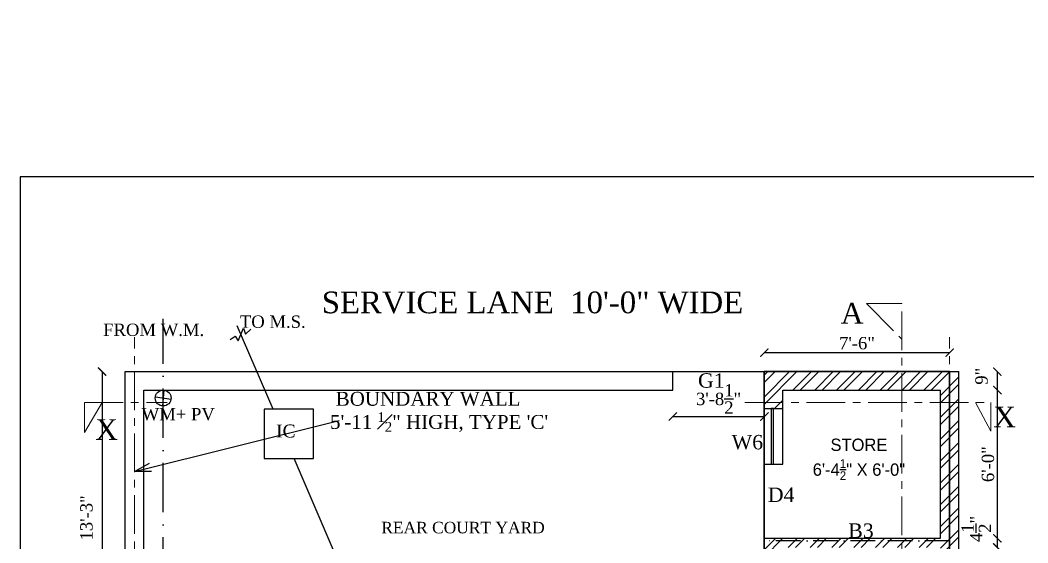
# Model space of a CAD drawing. Header units: feet. Extents: x -3489 to 100857, y -7396 to -4185.
# Drawn here: x 97887.4 to 98377, y -5213.9 to -4959.8 of the extents above; entities that cross this region are included whole.
import ezdxf
from ezdxf.enums import TextEntityAlignment as Align

# ---------------------------------------------------------------- set-up
doc = ezdxf.new("R2010")
doc.units = ezdxf.units.FT
doc.header["$MEASUREMENT"] = 0
for name, pattern in [('ACAD_ISO10W100', [18, 12, -3, 0, -3]), ('CENTER', [2, 1.25, -0.25, 0.25, -0.25]), ('DASHDOTX2', [2, 1, -0.5, 0, -0.5])]:
    doc.linetypes.add(name, pattern=pattern)
for name, color, linetype, lineweight in [('BEAM', 5, 'DASHDOTX2', 30), ('Grid', 252, 'CENTER', 20), ('SANTRY', 7, 'Continuous', 15)]:
    doc.layers.add(name, color=color, linetype=linetype, lineweight=lineweight)
doc.layers.add('BLK_1_FLR_0_BLT_UP_AREA', color=25, linetype='Continuous', true_color=0x995f4c, plot=False)
for name, color, linetype in [('JOINERY TEXT', 170, 'Continuous'), ('SEWERAGE', 163, 'Continuous'), ('TEXT', 5, 'Continuous'), ('TOILET FIXTURES', 35, 'Continuous'), ('WALL', 1, 'Continuous')]:
    doc.layers.add(name, color=color, linetype=linetype)
doc.styles.add('33', font='arial.ttf', dxfattribs={"height": 8})
doc.styles.add('SHABNAM', font='times.ttf')
doc.styles.add('VEENI', font='times.ttf')
doc.styles.add('VINOD', font='times.ttf')
doc.dimstyles.get("Standard").update_dxf_attribs({"dimtxt": 3.75, "dimasz": 2.875, "dimexe": 1.25, "dimexo": 7.5, "dimgap": 1.5, "dimtad": 1, "dimdec": 1, "dimzin": 3, "dimdsep": 46, "dimlunit": 4, "dimtxsty": 'VINOD', "dimblk": 'ARCHTICK', "dimblk1": 'ARCHTICK', "dimblk2": 'ARCHTICK', "dimcen": 0.09, "dimclrd": 256, "dimclre": 256, "dimclrt": 256, "dimadec": 0, "dimazin": 0, "dimtfac": 1, "dimtdec": 1, "dimtofl": 0, "dimtmove": 2, "dimatfit": 3, "dimfxl": 2, "dimtolj": 1, "dimtzin": 0, "dimlwd": -1, "dimlwe": -1, "dimarcsym": 0})
doc.dimstyles.new('Standard$0', dxfattribs={"dimtxt": 9, "dimasz": 9, "dimexe": 9, "dimexo": 9, "dimgap": 4.8125, "dimtad": 0, "dimdec": 3, "dimzin": 3, "dimdsep": 46, "dimlunit": 4, "dimtxsty": '33', "dimblk": 'DOTSMALL', "dimblk1": 'ARCHTICK', "dimblk2": 'ARCHTICK', "dimcen": 0.09, "dimclrd": 256, "dimclre": 256, "dimclrt": 256, "dimadec": 0, "dimazin": 0, "dimtfac": 0.75, "dimtdec": 3, "dimtix": 1, "dimtofl": 0, "dimtmove": 2, "dimatfit": 3, "dimldrblk": 'DOTSMALL', "dimfxl": 1, "dimtolj": 1, "dimtzin": 0, "dimlwd": -1, "dimlwe": -1, "dimarcsym": 0})

# ---------------------------------------------------------------- blocks, each defined once
blk = doc.blocks.new('_ArchTick')
at = {"color": 0, "linetype": 'ByBlock', "const_width": 0.15}
blk.add_lwpolyline([(-0.5, -0.5), (0.5, 0.5)], dxfattribs=at)
blk = doc.blocks.new('*D10')
at = {"transparency": 16777216}
blk.add_line((97927.22, -5130.7), (97927.22, -5289.7), dxfattribs=at)
at = {"layer": 'Defpoints', "color": 0, "transparency": 16777216}
for p in [(97938.48, -5130.7), (97927.22, -5289.7), (97947.48, -5289.7)]:
    blk.add_point(p, dxfattribs=at)
at = {"transparency": 16777216, "xscale": 4, "yscale": 4, "zscale": 4}
for p, rotation in [((97927.22, -5130.7), 90), ((97927.22, -5289.7), 270)]:
    blk.add_blockref('_ArchTick', p, dxfattribs=dict(at, rotation=rotation))
at = {"lineweight": 25, "transparency": 16777216, "insert": (97919.65, -5201.81), "char_height": 6, "attachment_point": 5, "rotation": 90, "style": 'VINOD'}
blk.add_mtext('\\A1;13\'-3"', dxfattribs=at)
blk = doc.blocks.new('*D88')
at = {"transparency": 16777216}
blk.add_line((98248.98, -5121.47), (98338.98, -5121.47), dxfattribs=at)
at = {"layer": 'Defpoints', "color": 0, "transparency": 16777216}
for p in [(98338.98, -5121.47), (98248.98, -5130.7), (98338.98, -5130.7)]:
    blk.add_point(p, dxfattribs=at)
at = {"transparency": 16777216, "xscale": 4, "yscale": 4, "zscale": 4, "rotation": 180}
blk.add_blockref('_ArchTick', (98248.98, -5121.47), dxfattribs=at)
at = {"transparency": 16777216, "xscale": 4, "yscale": 4, "zscale": 4}
blk.add_blockref('_ArchTick', (98338.98, -5121.47), dxfattribs=at)
at = {"lineweight": 25, "transparency": 16777216, "insert": (98293.98, -5116.91), "char_height": 6, "attachment_point": 5, "style": 'VINOD'}
blk.add_mtext('\\A1;7\'-6"', dxfattribs=at)
blk = doc.blocks.new('*D20')
at = {"transparency": 16777216}
blk.add_line((98362.16, -5216.2), (98362.16, -5211.7), dxfattribs=at)
at = {"layer": 'Defpoints', "color": 0, "transparency": 16777216}
for p in [(98333.09, -5211.7), (98362.16, -5211.7), (98333.09, -5216.2)]:
    blk.add_point(p, dxfattribs=at)
at = {"transparency": 16777216, "xscale": 4, "yscale": 4, "zscale": 4}
for p, rotation in [((98362.16, -5211.7), 90), ((98362.16, -5216.2), 270)]:
    blk.add_blockref('_ArchTick', p, dxfattribs=dict(at, rotation=rotation))
at = {"lineweight": 25, "transparency": 16777216, "insert": (98351.91, -5207.22), "char_height": 6, "attachment_point": 5, "rotation": 90, "style": 'VINOD'}
blk.add_mtext('\\A1;4{\\H1x;\\S1/2;}"', dxfattribs=at)
blk = doc.blocks.new('*D21')
at = {"transparency": 16777216}
blk.add_line((98362.16, -5211.7), (98362.16, -5139.7), dxfattribs=at)
at = {"layer": 'Defpoints', "color": 0, "transparency": 16777216}
for p in [(98333.09, -5139.7), (98362.16, -5139.7), (98333.09, -5211.7)]:
    blk.add_point(p, dxfattribs=at)
at = {"transparency": 16777216, "xscale": 4, "yscale": 4, "zscale": 4}
for p, rotation in [((98362.16, -5139.7), 90), ((98362.16, -5211.7), 270)]:
    blk.add_blockref('_ArchTick', p, dxfattribs=dict(at, rotation=rotation))
at = {"lineweight": 25, "transparency": 16777216, "insert": (98357.61, -5175.7), "char_height": 6, "attachment_point": 5, "rotation": 90, "style": 'VINOD'}
blk.add_mtext('\\A1;6\'-0"', dxfattribs=at)
blk = doc.blocks.new('*D22')
at = {"transparency": 16777216}
blk.add_line((98362.16, -5139.7), (98362.16, -5130.7), dxfattribs=at)
at = {"layer": 'Defpoints', "color": 0, "transparency": 16777216}
for p in [(98342.09, -5130.7), (98362.16, -5130.7), (98333.09, -5139.7)]:
    blk.add_point(p, dxfattribs=at)
at = {"transparency": 16777216, "xscale": 4, "yscale": 4, "zscale": 4}
for p, rotation in [((98362.16, -5130.7), 90), ((98362.16, -5139.7), 270)]:
    blk.add_blockref('_ArchTick', p, dxfattribs=dict(at, rotation=rotation))
at = {"lineweight": 25, "transparency": 16777216, "insert": (98354.49, -5132.95), "char_height": 6, "attachment_point": 5, "rotation": 90, "style": 'VINOD'}
blk.add_mtext('\\A1;9"', dxfattribs=at)
blk = doc.blocks.new('*D106')
at = {"transparency": 16777216}
blk.add_line((98204.48, -5152.52), (98248.98, -5152.52), dxfattribs=at)
at = {"layer": 'Defpoints', "color": 0, "transparency": 16777216}
for p in [(98204.48, -5139.7), (98248.98, -5139.7), (98248.98, -5152.52)]:
    blk.add_point(p, dxfattribs=at)
at = {"transparency": 16777216, "xscale": 4, "yscale": 4, "zscale": 4, "rotation": 180}
blk.add_blockref('_ArchTick', (98204.48, -5152.52), dxfattribs=at)
at = {"transparency": 16777216, "xscale": 4, "yscale": 4, "zscale": 4}
blk.add_blockref('_ArchTick', (98248.98, -5152.52), dxfattribs=at)
at = {"lineweight": 25, "transparency": 16777216, "insert": (98226.73, -5143.98), "char_height": 6, "attachment_point": 5, "style": 'VINOD'}
blk.add_mtext('\\A1;3\'-8{\\H1x;\\S1/2;}"', dxfattribs=at)

msp = doc.modelspace()

# ---------------------------------------------------------------- hatches: boundary and pattern name
at = {"layer": 'WALL'}
h = msp.add_hatch(dxfattribs=at)
h.set_pattern_fill('ANSI32', color=0, scale=20)
h.set_pattern_definition([(45, (6274.425, -406.5176), (-5.30330086, 5.30330086), []), (45, (6277.96, -406.5176), (-5.30330086, 5.30330086), [])])
h.paths.add_polyline_path([(98343.48377, -5370.69855), (98343.48377, -5130.69855), (98248.98377, -5130.69855), (98248.98377, -5148.69855), (98257.98377, -5148.69855), (98257.98377, -5139.69855), (98334.48377, -5139.69855), (98334.48377, -5211.69855), (98248.98377, -5211.69855), (98248.98377, -5221.45609), (98257.98377, -5221.45609), (98257.98377, -5216.19855), (98334.48377, -5216.19855), (98334.48377, -5318.19855), (98334.48377, -5322.69855), (98334.48377, -5358.69855), (98295.45513, -5358.69855), (98301.00609, -5363.19855), (98334.48377, -5363.19855), (98334.48377, -5501.19855), (98272.98377, -5501.19855), (98272.98377, -5464.66466), (98268.48377, -5464.66466), (98268.48377, -5510.19855), (98334.48377, -5510.19855), (98334.48377, -5642.19855), (98283.43073, -5642.19855), (98283.43073, -5669.19855), (98287.93073, -5669.19855), (98287.93073, -5646.69855), (98334.48377, -5646.69855), (98334.48377, -5853.69855), (98343.48377, -5853.69855)])

# ---------------------------------------------------------------- linework, layer by layer
at = {"color": 5, "linetype": 'ACAD_ISO10W100', "lineweight": -3, "ltscale": 2}
msp.add_line((97956.92476, -5271.24188), (97956.92476, -5105.01757), dxfattribs=at)
at = {"layer": 'BEAM', "color": 5, "linetype": 'ACAD_ISO10W100', "lineweight": -3}
msp.add_line((98338.98377, -5213.01757), (98248.98377, -5213.01757), dxfattribs=at)
at = {"layer": 'BLK_1_FLR_0_BLT_UP_AREA', "color": 1}
msp.add_lwpolyline([(98248.90377, -5289.69855), (98248.90377, -5130.69855), (98338.90377, -5130.69855), (98338.90377, -5389.17406), (97942.90377, -5389.15336), (97942.90377, -5289.69855), (98248.90377, -5289.69855)], close=True, dxfattribs=at)
at = {"layer": 'BLK_1_FLR_0_BLT_UP_AREA', "color": 6}
msp.add_lwpolyline([(98338.90377, -5835.69855), (98338.90377, -5130.69855), (98248.90377, -5130.69855), (98248.90377, -5289.69855), (97942.90377, -5289.69855), (97942.90377, -5835.69855), (97947.40377, -5835.69855), (97947.40377, -5835.69855), (98097.40377, -5835.69855), (98097.40377, -5660.19855), (98187.40377, -5660.19855), (98187.40377, -5835.69855), (98334.40377, -5835.69855), (98334.40377, -5835.69855), (98338.90377, -5835.69855)], close=True, dxfattribs=at)
at = {"layer": 'BLK_1_FLR_0_BLT_UP_AREA', "color": 25}
msp.add_lwpolyline([(98338.90377, -5130.69855), (98338.90377, -5835.69855), (98187.48377, -5835.69855), (98187.48377, -5660.19855), (98097.48377, -5660.19855), (98097.48377, -5835.69855), (97942.98377, -5835.69855), (97942.98377, -5289.69855), (98248.98377, -5289.69855), (98248.98377, -5130.69855)], close=True, dxfattribs=at)
at = {"layer": 'Grid', "color": 7, "ltscale": 15}
for p, q in [((97942.98377, -5869.51757), (97942.98377, -5114.01757)), ((98338.98377, -5869.51757), (98338.98377, -5114.01757))]:
    msp.add_line(p, q, dxfattribs=at)
at = {"layer": 'Grid', "ltscale": 15}
for p, q in [((97918.73865, -5160.26983), (97927.23937, -5145.75725)), ((97918.73865, -5145.76983), (97918.73865, -5160.26983)), ((97918.73865, -5145.78563), (97958.9248, -5145.77884)), ((98239.42471, -5145.73144), (98359.0578, -5145.71123)), ((98359.0578, -5159.71123), (98351.55781, -5145.72232)), ((98359.0578, -5145.71123), (98359.0578, -5159.71123))]:
    msp.add_line(p, q, dxfattribs=at)
at = {"layer": 'Grid', "color": 7, "ltscale": 15}
msp.add_lwpolyline([(98166.65985, -5870.13764), (98166.65985, -5510.19855), (98315.80868, -5510.19855), (98315.80868, -5097.51427), (98298.51651, -5097.51427), (98315.80868, -5114.91793)], dxfattribs=at)
at = {"layer": 'SANTRY', "lineweight": -3}
msp.add_lwpolyline([(98005.92476, -5173.01757), (98029.92476, -5173.01757), (98029.92476, -5149.01757), (98005.92476, -5149.01757)], close=True, dxfattribs=at)
at = {"layer": 'SEWERAGE', "lineweight": -3, "ltscale": 0.5}
for p, q in [((97957.18869, -5139.7077), (97956.6576, -5147.40776)), ((97953.10755, -5142.97938), (97960.73874, -5144.13608))]:
    msp.add_line(p, q, dxfattribs=at)
msp.add_circle((97956.92315, -5143.55773), 3.85918, dxfattribs=at)
at = {"layer": 'TOILET FIXTURES', "lineweight": -3}
for p, q in [((98010.28005, -5149.01757), (97992.92476, -5108.51757)), ((98042.42476, -5224.02986), (98020.56467, -5173.01757))]:
    msp.add_line(p, q, dxfattribs=at)
msp.add_lwpolyline([(97989.42476, -5115.01757), (97991.92476, -5113.51757), (97993.29241, -5115.79698), (97995.92476, -5109.51757), (97996.92476, -5112.51757), (97999.42476, -5110.01757)], dxfattribs=at)
at = {"layer": 'WALL', "ltscale": 200}
for p, q in [((97938.48377, -5130.69855), (98343.48377, -5130.69855)), ((97938.48377, -5370.69855), (97938.48377, -5130.69855)), ((98204.48377, -5139.69855), (98204.48377, -5130.69855)), ((98248.98377, -5289.69855), (98248.98377, -5130.69855)), ((98343.48377, -5370.69855), (98343.48377, -5130.69855)), ((97947.48377, -5139.69855), (98204.48377, -5139.69855)), ((97947.48377, -5289.69855), (97947.48377, -5139.69855)), ((98257.98377, -5139.69855), (98334.48377, -5139.69855)), ((98257.98377, -5175.69855), (98257.98377, -5139.69855)), ((98334.48377, -5211.69855), (98334.48377, -5139.69855)), ((98248.98377, -5148.69855), (98257.98377, -5148.69855)), ((98248.98377, -5175.69855), (98257.98377, -5175.69855)), ((98248.98377, -5211.69855), (98334.48377, -5211.69855))]:
    msp.add_line(p, q, dxfattribs=at)
at = {"layer": 'WALL'}
msp.add_lwpolyline([(97887.42476, -5937.12611), (99615.42476, -5937.12611), (99615.42476, -5036), (97887.42476, -5036)], close=True, dxfattribs=at)
at = {"layer": 'WALL', "ltscale": 200}
msp.add_lwpolyline([(98253.48377, -5148.69855), (98252.24309, -5148.69855), (98252.24309, -5175.69855), (98253.48377, -5175.69855)], close=True, dxfattribs=at)

# ---------------------------------------------------------------- texts
at = {"insert": (98292.86758, -5163.28355), "char_height": 6, "width": 69.2159404, "attachment_point": 2}
msp.add_mtext('\\A1;\\pi4.08,t20.0802;{\\fUtsaah|b0|i0|c0|p34;STORE\\P6\'-4\\H0.7x;\\S1/2;\\H1.4286x;" X 6\'-0\\H1.0003x;" }', dxfattribs=at)
at = {"layer": 'JOINERY TEXT', "style": 'VEENI'}
for s, p in [('G1', (98223.21626, -5135.03157)), ('W6', (98240.71626, -5165.03157)), ('D4', (98257.13038, -5190.5619)), ('B3', (98295.92476, -5208.01757))]:
    msp.add_text(s, height=7, dxfattribs=at).set_placement(p, align=Align.MIDDLE)
at = {"layer": 'SANTRY', "lineweight": -3, "style": 'VINOD'}
msp.add_text('IC', height=6.274966, dxfattribs=at).set_placement((98016.50218, -5159.58623), align=Align.MIDDLE)
at = {"layer": 'TEXT', "style": 'VINOD'}
for s, p in [('A', (98291.60824, -5102.2991)), ('X', (98365.71409, -5152.75018)), ('X', (97929.43996, -5158.86815))]:
    msp.add_text(s, height=10.08, dxfattribs=at).set_placement(p, align=Align.MIDDLE)
at = {"layer": 'TEXT', "color": 5, "style": 'VINOD'}
msp.add_text('REAR COURT YARD', height=5.6, dxfattribs=at).set_placement((98102.57385, -5206.53675), align=Align.MIDDLE)
at = {"layer": 'TEXT', "lineweight": -3, "insert": (98211.85636, -4959.84904), "char_height": 7.319312, "width": 242.9932797, "attachment_point": 2, "style": 'SHABNAM'}
msp.add_mtext('\\A1; ', dxfattribs=at)
at = {"layer": 'TEXT', "color": 5, "insert": (98136.32644, -5091.79097), "char_height": 10.5373889, "width": 337.9083394, "attachment_point": 2, "style": 'VINOD'}
msp.add_mtext('SERVICE LANE  10\'-0" WIDE', dxfattribs=at)
at = {"layer": 'TEXT', "char_height": 6.7479885, "attachment_point": 2, "style": 'SHABNAM'}
for s, insert, width in [('BOUNDARY WALL', (98085.61066, -5140.5366), 240.3666278), ('\\A1;5\'-11 {\\H0.7x;\\S1#2;}" HIGH, TYPE \'C\'', (98090.95626, -5150.4416), 106.2590704)]:
    msp.add_mtext(s, dxfattribs=dict(at, insert=insert, width=width))
at = {"layer": 'TOILET FIXTURES', "lineweight": -3, "char_height": 6, "width": 131.5001182, "attachment_point": 2, "style": 'VINOD'}
for s, insert in [('TO M.S.', (98010.15406, -5103.41508)), ('FROM W.M.', (97952.27897, -5107.37653)), ('WM+ PV', (97964.21657, -5148.39581))]:
    msp.add_mtext(s, dxfattribs=dict(at, insert=insert))

# ---------------------------------------------------------------- dimensions: what is measured, and where the dimension line sits
at = {"lineweight": 25}
for base, p1, p2, picture, middle in [((98338.98377, -5121.47109), (98248.98377, -5130.69855), (98338.98377, -5130.69855), '*D88', (98293.98377, -5116.91053)), ((98248.98377, -5152.51757), (98204.48377, -5139.69855), (98248.98377, -5139.69855), '*D106', (98226.73377, -5143.97863))]:
    dim = msp.add_linear_dim(base=base, p1=p1, p2=p2, dimstyle='Standard$0', override={"dimtxt": 6, "dimasz": 4, "dimexe": 1.25, "dimexo": 7.5, "dimgap": 1.5, "dimtad": 1, "dimdec": 2, "dimtxsty": 'VINOD', "dimblk": 'ArchTick', "dimse1": 1, "dimse2": 1, "dimtfac": 1, "dimtdec": 1, "dimtix": 0, "dimfxl": 2}, dxfattribs=at)
    dim.commit()
    dim.dimension.update_dxf_attribs({"geometry": picture, "text_midpoint": middle})
for base, p1, p2, picture, middle in [((97927.22309, -5289.69855), (97938.48377, -5130.69855), (97947.48377, -5289.69855), '*D10', (97919.64588, -5201.81477)), ((98362.15693, -5130.69855), (98333.08837, -5139.69855), (98342.08837, -5130.69855), '*D22', (98354.49474, -5132.94936)), ((98362.15693, -5211.69855), (98333.08837, -5216.19855), (98333.08837, -5211.69855), '*D20', (98351.90666, -5207.2182))]:
    dim = msp.add_linear_dim(base=base, p1=p1, p2=p2, angle=90, dimstyle='Standard$0', override={"dimtxt": 6, "dimasz": 4, "dimexe": 1.25, "dimexo": 7.5, "dimgap": 1.5, "dimtad": 1, "dimdec": 2, "dimtxsty": 'VINOD', "dimblk": 'ArchTick', "dimse1": 1, "dimse2": 1, "dimtfac": 1, "dimtdec": 1, "dimtix": 0, "dimfxl": 2}, dxfattribs=at)
    dim.commit()
    dim.dimension.update_dxf_attribs({"geometry": picture, "text_midpoint": middle, "dimtype": 160})
dim = msp.add_linear_dim(base=(98362.15693, -5139.69855), p1=(98333.08837, -5211.69855), p2=(98333.08837, -5139.69855), angle=90, dimstyle='Standard$0', override={"dimtxt": 6, "dimasz": 4, "dimexe": 1.25, "dimexo": 7.5, "dimgap": 1.5, "dimtad": 1, "dimdec": 2, "dimtxsty": 'VINOD', "dimblk": 'ArchTick', "dimse1": 1, "dimse2": 1, "dimtfac": 1, "dimtdec": 1, "dimtix": 0, "dimfxl": 2}, dxfattribs=at)
dim.commit()
dim.dimension.update_dxf_attribs({"geometry": '*D21', "text_midpoint": (98357.60502, -5175.69855)})

# ---------------------------------------------------------------- leaders
at = {"layer": 'WALL', "lineweight": 25}
msp.add_leader([(97942.98377, -5179.18892), (98042.42476, -5154.51757)], dimstyle='Standard', override={"dimasz": 8, "dimtad": 0, "dimldrblk": 'Open30'}, dxfattribs=at)

doc.saveas('drawing.dxf')
